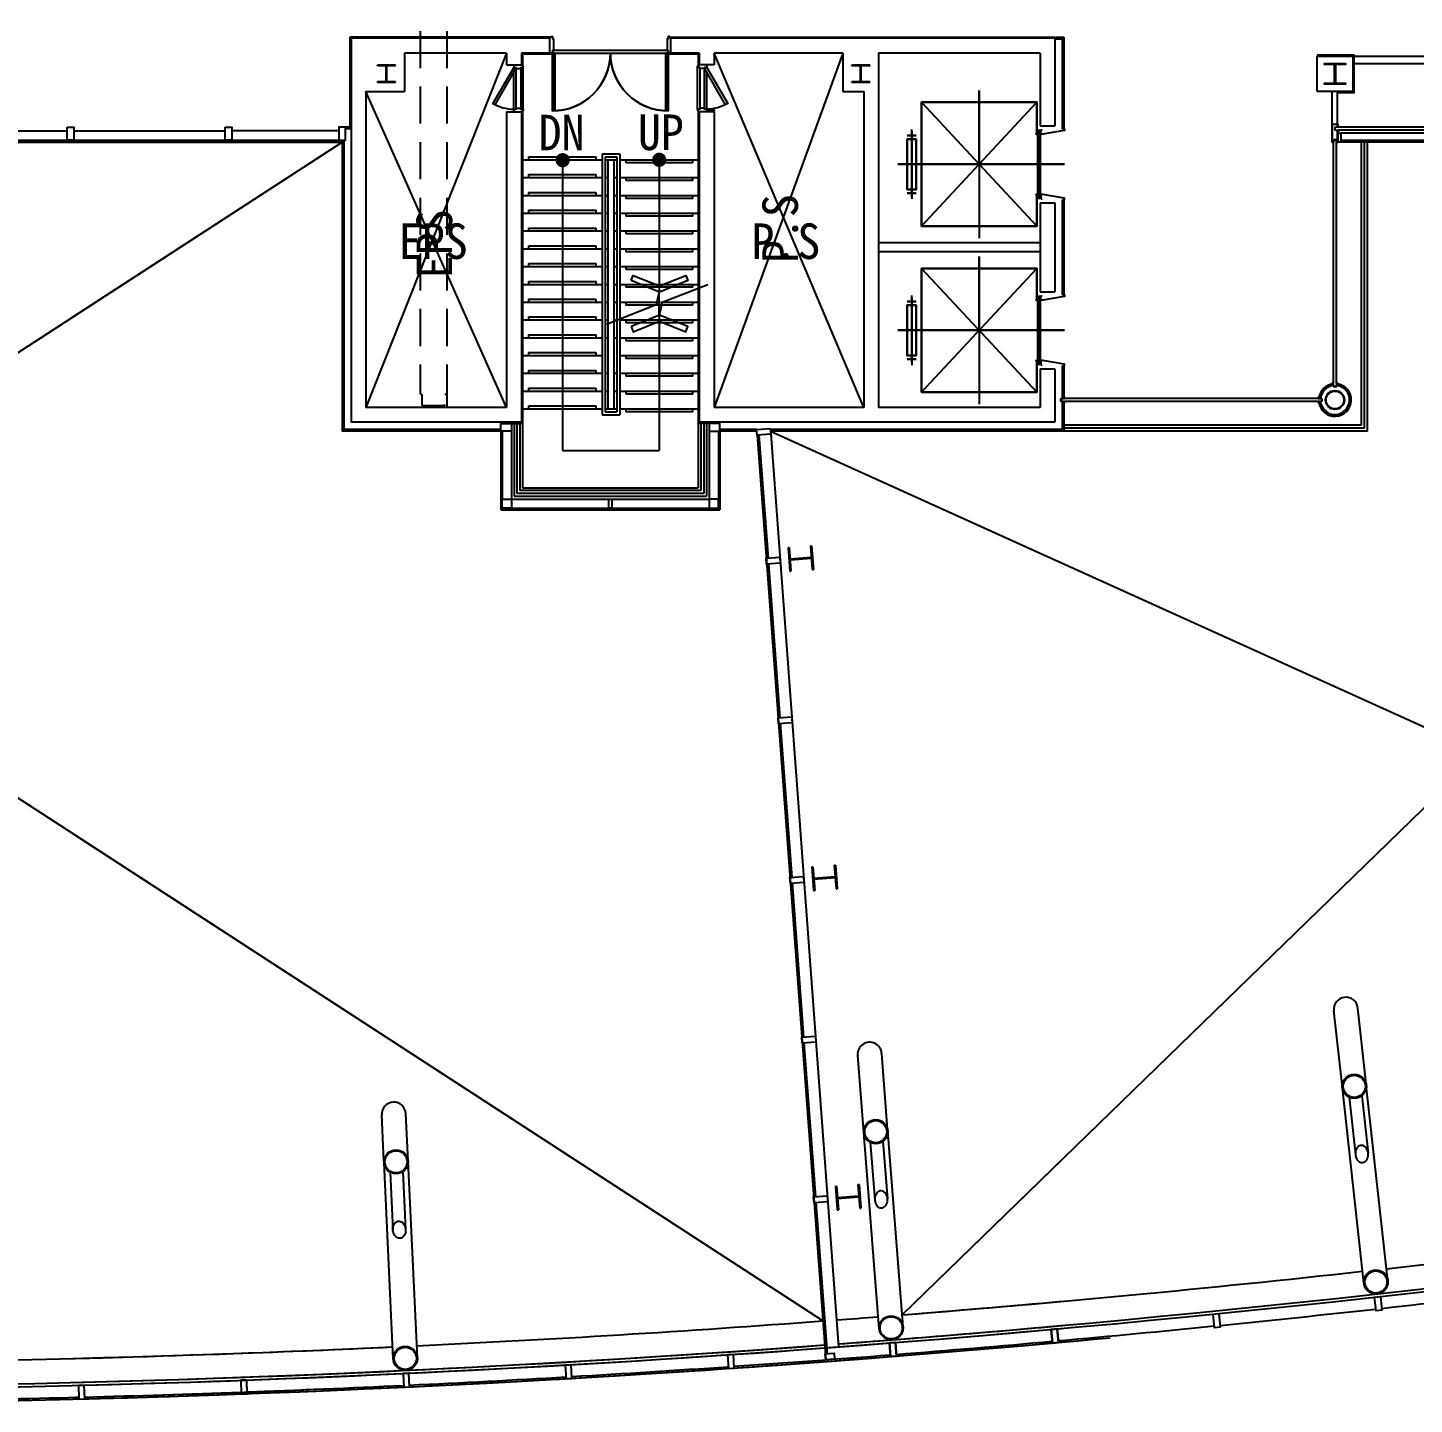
# Model space of a CAD drawing. Header units: millimetres. Extents: x -90599 to 108401, y -635096 to -480023.
# Drawn here: x 2842 to 26234, y -605286 to -582074 of the extents above; entities that cross this region are included whole.
import ezdxf

# ---------------------------------------------------------------- set-up
doc = ezdxf.new("R2010")
doc.units = ezdxf.units.MM
doc.linetypes.add('HIDDEN2', pattern=[0.1875, 0.125, -0.0625])
doc.linetypes.add('HIDDENX2', pattern=[4, 2, -2])
doc.layers.add('TT-BASE', color=253, linetype='Continuous')
doc.layers.add('TT-TRAY', color=4, linetype='Continuous')
doc.styles.get("Standard").update_dxf_attribs({"font": 'GulimChe.ttf'})

msp = doc.modelspace()

# ---------------------------------------------------------------- linework, layer by layer
at = {"layer": 'TT-BASE'}
for p, q in [((11671, -582231), (8276, -582231)), ((8276, -582231), (8276, -583751)), ((11671, -582231), (8276, -582231)), ((8276, -582231), (8276, -583751)), ((11651, -582251), (8296, -582251)), ((8296, -582251), (8296, -588726)), ((8296, -582251), (8296, -588726)), ((11651, -582251), (8296, -582251)), ((11651, -582501), (11651, -582251)), ((11651, -582501), (11651, -582251)), ((13671, -582231), (20171, -582231)), ((13671, -582231), (20171, -582231)), ((20171, -582251), (13691, -582251)), ((13691, -582501), (13691, -582251)), ((20171, -582251), (13691, -582251)), ((13691, -582501), (13691, -582251)), ((20171, -582251), (20171, -582231)), ((20171, -582251), (20171, -582231)), ((20171, -582241), (20181, -582241)), ((20171, -582241), (20181, -582241)), ((20171, -582251), (20171, -583726)), ((20171, -582251), (20171, -583726)), ((20181, -582261), (20181, -582231)), ((20181, -582231), (20321, -582231)), ((20181, -582231), (20321, -582231)), ((20181, -582261), (20181, -582231)), ((20181, -582261), (20291, -582261)), ((20181, -582261), (20291, -582261)), ((20291, -582261), (20291, -583776)), ((20291, -582261), (20291, -583776)), ((20321, -582231), (20321, -583776)), ((20321, -582231), (20321, -583776)), ((10921, -582501), (8546, -588476)), ((9196, -582501), (9196, -583151)), ((10921, -582501), (9196, -582501)), ((9196, -582501), (9196, -583151)), ((10921, -582501), (9196, -582501)), ((10921, -582501), (10921, -582701)), ((10921, -582501), (10921, -582701)), ((11171, -582501), (11171, -582701)), ((11651, -582501), (11171, -582501)), ((11651, -582501), (11171, -582501)), ((11171, -582501), (11171, -582701)), ((11191, -582521), (11191, -582721)), ((11671, -582521), (11191, -582521)), ((11671, -582521), (11191, -582521)), ((11191, -582521), (11191, -582721)), ((11671, -582501), (11671, -582521)), ((11671, -582501), (11671, -582521)), ((13631, -582460), (11711, -582460)), ((13631, -582460), (11711, -582460)), ((11736, -582501), (13606, -582501)), ((11736, -582501), (13606, -582501)), ((13671, -582501), (13671, -582521)), ((13671, -582501), (13671, -582521)), ((14151, -582521), (13671, -582521)), ((14151, -582521), (13671, -582521)), ((14171, -582501), (13691, -582501)), ((14171, -582501), (13691, -582501)), ((14151, -582521), (14151, -582721)), ((14151, -582521), (14151, -582721)), ((14171, -582501), (14171, -582701)), ((14171, -582501), (14171, -582701)), ((16946, -588476), (14421, -582501)), ((14421, -582501), (14421, -582701)), ((16596, -582501), (14421, -588476)), ((16596, -582501), (14421, -582501)), ((16596, -582501), (14421, -582501)), ((14421, -582501), (14421, -582701)), ((16596, -582501), (16596, -583151)), ((16596, -582501), (16596, -583151)), ((19921, -582501), (17196, -582501)), ((17196, -582501), (17196, -588476)), ((17196, -582501), (17196, -588476)), ((19921, -582501), (17196, -582501)), ((19921, -582501), (19921, -583726)), ((19921, -582501), (19921, -583726)), ((25196, -582551), (27846, -582551)), ((25196, -582676), (27946, -582676)), ((9047, -582704), (8745, -582704)), ((8745, -582716), (8745, -582704)), ((9047, -582704), (8745, -582704)), ((8745, -582716), (8745, -582704)), ((8890, -582716), (8745, -582716)), ((8890, -582716), (8745, -582716)), ((8890, -582986), (8890, -582716)), ((8890, -582986), (8890, -582716)), ((8902, -582986), (8902, -582716)), ((9047, -582716), (8902, -582716)), ((8902, -582986), (8902, -582716)), ((9047, -582716), (8902, -582716)), ((9047, -582716), (9047, -582704)), ((9047, -582716), (9047, -582704)), ((10921, -582701), (11171, -582701)), ((10921, -582701), (11171, -582701)), ((11041, -583446), (11041, -582826)), ((11041, -583446), (11041, -582826)), ((11082, -583431), (11082, -582761)), ((11082, -583431), (11082, -582761)), ((11160, -582761), (11160, -583431)), ((11160, -582761), (11160, -583431)), ((11201, -583446), (11201, -582746)), ((11201, -583446), (11201, -582746)), ((14141, -583446), (14141, -582746)), ((14141, -583446), (14141, -582746)), ((14421, -582701), (14171, -582701)), ((14421, -582701), (14171, -582701)), ((14182, -582761), (14182, -583431)), ((14182, -582761), (14182, -583431)), ((14260, -583431), (14260, -582761)), ((14260, -583431), (14260, -582761)), ((14301, -583446), (14301, -582826)), ((14301, -583446), (14301, -582826)), ((17047, -582704), (16745, -582704)), ((16745, -582716), (16745, -582704)), ((16745, -582716), (16745, -582704)), ((17047, -582704), (16745, -582704)), ((16890, -582716), (16745, -582716)), ((16890, -582716), (16745, -582716)), ((16890, -582986), (16890, -582716)), ((16890, -582986), (16890, -582716)), ((16902, -582986), (16902, -582716)), ((17047, -582716), (16902, -582716)), ((16902, -582986), (16902, -582716)), ((17047, -582716), (16902, -582716)), ((17047, -582716), (17047, -582704)), ((17047, -582716), (17047, -582704)), ((8890, -582986), (8745, -582986)), ((8745, -582998), (8745, -582986)), ((8890, -582986), (8745, -582986)), ((8745, -582998), (8745, -582986)), ((9047, -582998), (8745, -582998)), ((9047, -582998), (8745, -582998)), ((9047, -582986), (8902, -582986)), ((9047, -582986), (8902, -582986)), ((9047, -582998), (9047, -582986)), ((9047, -582998), (9047, -582986)), ((16745, -582998), (16745, -582986)), ((16890, -582986), (16745, -582986)), ((16890, -582986), (16745, -582986)), ((16745, -582998), (16745, -582986)), ((17047, -582998), (16745, -582998)), ((17047, -582998), (16745, -582998)), ((17047, -582986), (16902, -582986)), ((17047, -582986), (16902, -582986)), ((17047, -582998), (17047, -582986)), ((17047, -582998), (17047, -582986)), ((18895, -583131), (18895, -585621)), ((18895, -584376), (18895, -583131)), ((10921, -588476), (8546, -583151)), ((8546, -583151), (8546, -588476)), ((8546, -583151), (9196, -583151)), ((8546, -583151), (8546, -588476)), ((8546, -583151), (9196, -583151)), ((16596, -583151), (16946, -583151)), ((16596, -583151), (16946, -583151)), ((16946, -583151), (16946, -588476)), ((16946, -583151), (16946, -588476)), ((17921, -585421), (19868, -583331)), ((17921, -583331), (19868, -585421)), ((17921, -583331), (19868, -585421)), ((17921, -585421), (19868, -583331)), ((24846, -583701), (24846, -583151)), ((24941, -583701), (24941, -583151)), ((10921, -583491), (11171, -583491)), ((10921, -583491), (10921, -588476)), ((10921, -583491), (10921, -588476)), ((10921, -583491), (11171, -583491)), ((11171, -583491), (11171, -588726)), ((11171, -583491), (11171, -588726)), ((11191, -583471), (11191, -588776)), ((11191, -583471), (11191, -588776)), ((14151, -583471), (14151, -588776)), ((14151, -583471), (14151, -588776)), ((14171, -583491), (14171, -588726)), ((14421, -583491), (14171, -583491)), ((14171, -583491), (14171, -588726)), ((14421, -583491), (14171, -583491)), ((14441, -583471), (14301, -583471)), ((14441, -583471), (14301, -583471)), ((14421, -583491), (14421, -588476)), ((14421, -583491), (14421, -588476)), ((954, -583811), (3505, -583811)), ((3620, -583811), (6172, -583811)), ((3620, -583811), (6172, -583811)), ((8089, -583811), (6287, -583811)), ((8089, -583811), (6287, -583811)), ((8276, -583751), (8204, -583751)), ((8276, -583751), (8204, -583751)), ((8296, -583781), (8204, -583781)), ((8296, -583781), (8204, -583781)), ((17756, -584926), (17756, -583791)), ((17756, -583826), (17756, -584961)), ((19921, -583726), (20171, -583726)), ((19921, -583726), (20171, -583726)), ((32811, -583751), (24956, -583751)), ((32811, -583801), (24956, -583801)), ((-22465, -603881), (8146, -584001)), ((-14354, -583971), (8146, -583971)), ((16257, -603881), (-14354, -584001)), ((-14354, -584001), (8146, -584001)), ((3600, -583971), (8146, -583971)), ((3600, -584001), (8146, -584001)), ((8146, -583971), (8146, -588876)), ((8146, -583971), (8146, -588876)), ((8176, -583971), (8176, -588846)), ((8176, -583971), (8176, -588846)), ((17831, -583891), (17681, -583891)), ((17681, -583891), (17831, -583891)), ((24871, -588069), (24871, -584011)), ((24921, -588069), (24921, -584011)), ((33346, -583851), (24996, -583851)), ((24996, -583971), (27538, -583971)), ((37955, -584001), (24996, -584001)), ((25346, -588776), (25346, -584001)), ((25396, -588826), (25396, -584001)), ((25446, -588876), (25446, -584001)), ((11191, -584301), (12531, -584301)), ((11191, -584301), (12531, -584301)), ((11291, -584251), (12431, -584251)), ((11291, -584251), (11291, -584301)), ((11291, -584251), (11291, -584301)), ((11291, -584251), (12431, -584251)), ((11866, -584307), (11866, -589203)), ((11866, -584307), (11866, -589203)), ((12431, -584301), (12431, -584251)), ((12431, -584301), (12431, -584251)), ((12531, -584201), (12531, -588601)), ((12531, -584201), (12831, -584201)), ((12531, -584201), (12531, -588601)), ((12531, -584201), (12831, -584201)), ((12581, -584251), (12581, -588551)), ((12581, -584251), (12781, -584251)), ((12581, -584251), (12581, -588551)), ((12581, -584251), (12781, -584251)), ((12581, -584301), (12731, -584301)), ((12581, -584301), (12731, -584301)), ((12631, -584301), (12631, -588501)), ((12631, -584301), (12631, -588501)), ((12731, -584301), (12731, -588501)), ((12731, -584301), (12781, -584301)), ((12731, -584301), (12731, -588501)), ((12731, -584301), (12781, -584301)), ((12781, -584251), (12781, -588551)), ((12781, -584251), (12781, -588551)), ((12831, -584201), (12831, -588601)), ((12831, -584201), (12831, -588601)), ((12831, -584301), (14151, -584301)), ((12831, -584301), (14151, -584301)), ((12931, -584301), (12931, -584351)), ((12931, -584301), (12931, -584351)), ((13496, -584301), (13496, -586528)), ((13496, -584301), (13496, -586528)), ((14061, -584351), (14061, -584301)), ((14061, -584351), (14061, -584301)), ((14061, -584351), (12931, -584351)), ((14061, -584351), (12931, -584351)), ((17521, -584376), (20332, -584376)), ((20332, -584376), (17521, -584376)), ((18695, -584376), (20332, -584376)), ((18895, -584376), (18895, -585621)), ((11191, -584601), (12531, -584601)), ((11191, -584601), (12531, -584601)), ((11291, -584551), (12431, -584551)), ((11291, -584551), (11291, -584601)), ((11291, -584551), (11291, -584601)), ((11291, -584551), (12431, -584551)), ((12431, -584601), (12431, -584551)), ((12431, -584601), (12431, -584551)), ((12581, -584601), (12631, -584601)), ((12581, -584601), (12631, -584601)), ((12731, -584601), (12781, -584601)), ((12731, -584601), (12781, -584601)), ((12831, -584601), (14151, -584601)), ((12831, -584601), (14151, -584601)), ((12931, -584601), (12931, -584651)), ((12931, -584601), (12931, -584651)), ((14061, -584651), (12931, -584651)), ((14061, -584651), (12931, -584651)), ((14061, -584651), (14061, -584601)), ((14061, -584651), (14061, -584601)), ((11191, -584901), (12531, -584901)), ((11191, -584901), (12531, -584901)), ((11291, -584851), (12431, -584851)), ((11291, -584851), (11291, -584901)), ((11291, -584851), (11291, -584901)), ((11291, -584851), (12431, -584851)), ((12431, -584901), (12431, -584851)), ((12431, -584901), (12431, -584851)), ((12581, -584901), (12631, -584901)), ((12581, -584901), (12631, -584901)), ((12731, -584901), (12781, -584901)), ((12731, -584901), (12781, -584901)), ((12831, -584901), (14151, -584901)), ((12831, -584901), (14151, -584901)), ((12931, -584901), (12931, -584951)), ((12931, -584901), (12931, -584951)), ((14061, -584951), (12931, -584951)), ((14061, -584951), (12931, -584951)), ((14061, -584951), (14061, -584901)), ((14061, -584951), (14061, -584901)), ((17681, -584861), (17831, -584861)), ((17831, -584861), (17681, -584861)), ((20291, -584976), (20291, -586576)), ((20291, -584976), (20291, -586576)), ((20321, -584976), (20321, -586576)), ((20321, -584976), (20321, -586576)), ((11191, -585201), (12531, -585201)), ((11191, -585201), (12531, -585201)), ((11291, -585151), (12431, -585151)), ((11291, -585151), (11291, -585201)), ((11291, -585151), (11291, -585201)), ((11291, -585151), (12431, -585151)), ((12431, -585201), (12431, -585151)), ((12431, -585201), (12431, -585151)), ((12581, -585201), (12631, -585201)), ((12581, -585201), (12631, -585201)), ((12731, -585201), (12781, -585201)), ((12731, -585201), (12781, -585201)), ((12831, -585201), (14151, -585201)), ((12831, -585201), (14151, -585201)), ((12931, -585201), (12931, -585251)), ((12931, -585201), (12931, -585251)), ((14061, -585251), (14061, -585201)), ((14061, -585251), (14061, -585201)), ((19921, -585026), (19921, -586526)), ((19921, -585026), (20171, -585026)), ((19921, -585026), (19921, -586526)), ((19921, -585026), (20171, -585026)), ((20171, -585026), (20171, -586526)), ((20171, -585026), (20171, -586526)), ((11291, -585451), (12431, -585451)), ((11291, -585451), (11291, -585501)), ((11291, -585451), (11291, -585501)), ((11291, -585451), (12431, -585451)), ((12431, -585501), (12431, -585451)), ((12431, -585501), (12431, -585451)), ((14061, -585251), (12931, -585251)), ((14061, -585251), (12931, -585251)), ((11191, -585501), (12531, -585501)), ((11191, -585501), (12531, -585501)), ((12581, -585501), (12631, -585501)), ((12581, -585501), (12631, -585501)), ((12731, -585501), (12781, -585501)), ((12731, -585501), (12781, -585501)), ((12831, -585501), (14151, -585501)), ((12831, -585501), (14151, -585501)), ((12931, -585501), (12931, -585551)), ((12931, -585501), (12931, -585551)), ((14061, -585551), (12931, -585551)), ((14061, -585551), (12931, -585551)), ((14061, -585551), (14061, -585501)), ((14061, -585551), (14061, -585501)), ((19921, -585701), (17196, -585701)), ((19921, -585701), (17196, -585701)), ((11191, -585801), (12531, -585801)), ((11191, -585801), (12531, -585801)), ((11291, -585751), (12431, -585751)), ((11291, -585751), (11291, -585801)), ((11291, -585751), (11291, -585801)), ((11291, -585751), (12431, -585751)), ((12431, -585801), (12431, -585751)), ((12431, -585801), (12431, -585751)), ((12581, -585801), (12631, -585801)), ((12581, -585801), (12631, -585801)), ((12731, -585801), (12781, -585801)), ((12731, -585801), (12781, -585801)), ((12831, -585801), (14151, -585801)), ((12831, -585801), (14151, -585801)), ((12931, -585801), (12931, -585851)), ((12931, -585801), (12931, -585851)), ((14061, -585851), (12931, -585851)), ((14061, -585851), (12931, -585851)), ((14061, -585851), (14061, -585801)), ((14061, -585851), (14061, -585801)), ((19921, -585851), (17196, -585851)), ((19921, -585851), (17196, -585851)), ((18895, -585931), (18895, -588421)), ((18895, -587176), (18895, -585931)), ((11191, -586101), (12531, -586101)), ((11191, -586101), (12531, -586101)), ((11291, -586051), (12431, -586051)), ((11291, -586051), (11291, -586101)), ((11291, -586051), (11291, -586101)), ((11291, -586051), (12431, -586051)), ((12431, -586101), (12431, -586051)), ((12431, -586101), (12431, -586051)), ((12581, -586101), (12631, -586101)), ((12581, -586101), (12631, -586101)), ((12731, -586101), (12781, -586101)), ((12731, -586101), (12781, -586101)), ((12831, -586101), (14151, -586101)), ((12831, -586101), (14151, -586101)), ((12931, -586101), (12931, -586151)), ((12931, -586101), (12931, -586151)), ((14061, -586151), (12931, -586151)), ((14061, -586151), (12931, -586151)), ((14061, -586151), (14061, -586101)), ((14061, -586151), (14061, -586101)), ((17921, -588221), (19868, -586131)), ((17921, -586131), (19868, -588221)), ((17921, -586131), (19868, -588221)), ((17921, -588221), (19868, -586131)), ((11191, -586401), (12531, -586401)), ((11191, -586401), (12531, -586401)), ((11291, -586351), (12431, -586351)), ((11291, -586351), (11291, -586401)), ((11291, -586351), (11291, -586401)), ((11291, -586351), (12431, -586351)), ((12431, -586401), (12431, -586351)), ((12431, -586401), (12431, -586351)), ((12581, -586401), (12631, -586401)), ((12581, -586401), (12631, -586401)), ((12731, -586401), (12781, -586401)), ((12731, -586401), (12781, -586401)), ((12831, -586401), (14151, -586401)), ((12831, -586401), (14151, -586401)), ((12931, -586401), (12931, -586451)), ((12931, -586401), (12931, -586451)), ((14061, -586451), (14061, -586401)), ((14061, -586451), (14061, -586401)), ((11291, -586651), (12431, -586651)), ((11291, -586651), (11291, -586701)), ((11291, -586651), (11291, -586701)), ((11291, -586651), (12431, -586651)), ((12431, -586701), (12431, -586651)), ((12431, -586701), (12431, -586651)), ((14061, -586451), (12931, -586451)), ((14061, -586451), (12931, -586451)), ((17756, -587726), (17756, -586591)), ((17756, -586626), (17756, -587761)), ((19921, -586526), (20171, -586526)), ((19921, -586526), (20171, -586526)), ((11191, -586701), (12531, -586701)), ((11191, -586701), (12531, -586701)), ((12581, -586701), (12631, -586701)), ((12581, -586701), (12631, -586701)), ((12731, -586701), (12781, -586701)), ((12731, -586701), (12781, -586701)), ((12831, -586701), (14151, -586701)), ((12831, -586701), (14151, -586701)), ((12931, -586701), (12931, -586751)), ((12931, -586701), (12931, -586751)), ((14061, -586751), (12931, -586751)), ((14061, -586751), (12931, -586751)), ((14061, -586751), (14061, -586701)), ((14061, -586751), (14061, -586701)), ((17831, -586691), (17681, -586691)), ((17681, -586691), (17831, -586691)), ((11191, -587001), (12531, -587001)), ((11191, -587001), (12531, -587001)), ((11291, -586951), (12431, -586951)), ((11291, -586951), (11291, -587001)), ((11291, -586951), (11291, -587001)), ((11291, -586951), (12431, -586951)), ((12431, -587001), (12431, -586951)), ((12431, -587001), (12431, -586951)), ((12581, -587001), (12631, -587001)), ((12581, -587001), (12631, -587001)), ((12731, -587001), (12781, -587001)), ((12731, -587001), (12781, -587001)), ((12831, -587001), (14151, -587001)), ((12831, -587001), (14151, -587001)), ((12931, -587001), (12931, -587051)), ((12931, -587001), (12931, -587051)), ((14061, -587051), (12931, -587051)), ((14061, -587051), (12931, -587051)), ((13496, -586923), (13496, -589203)), ((13496, -586923), (13496, -589203)), ((14061, -587051), (14061, -587001)), ((14061, -587051), (14061, -587001)), ((11191, -587301), (12531, -587301)), ((11191, -587301), (12531, -587301)), ((11291, -587251), (12431, -587251)), ((11291, -587251), (11291, -587301)), ((11291, -587251), (11291, -587301)), ((11291, -587251), (12431, -587251)), ((12431, -587301), (12431, -587251)), ((12431, -587301), (12431, -587251)), ((12581, -587301), (12631, -587301)), ((12581, -587301), (12631, -587301)), ((12731, -587301), (12781, -587301)), ((12731, -587301), (12781, -587301)), ((12831, -587301), (14151, -587301)), ((12831, -587301), (14151, -587301)), ((12931, -587301), (12931, -587351)), ((12931, -587301), (12931, -587351)), ((14061, -587351), (12931, -587351)), ((14061, -587351), (12931, -587351)), ((14061, -587351), (14061, -587301)), ((14061, -587351), (14061, -587301)), ((17521, -587176), (20332, -587176)), ((20332, -587176), (17521, -587176)), ((18695, -587176), (20332, -587176)), ((18895, -587176), (18895, -588421)), ((11291, -587551), (12431, -587551)), ((11291, -587551), (11291, -587601)), ((11291, -587551), (11291, -587601)), ((11291, -587551), (12431, -587551)), ((12431, -587601), (12431, -587551)), ((12431, -587601), (12431, -587551)), ((11191, -587601), (12531, -587601)), ((11191, -587601), (12531, -587601)), ((12831, -587601), (14151, -587601)), ((12831, -587601), (14151, -587601)), ((12931, -587601), (12931, -587651)), ((12931, -587601), (12931, -587651)), ((14061, -587651), (12931, -587651)), ((14061, -587651), (12931, -587651)), ((14061, -587651), (14061, -587601)), ((14061, -587651), (14061, -587601)), ((17681, -587661), (17831, -587661)), ((17831, -587661), (17681, -587661)), ((20291, -587776), (20291, -588316)), ((20291, -587776), (20291, -588316)), ((20321, -587776), (20321, -588316)), ((20321, -587776), (20321, -588316)), ((11191, -587901), (12531, -587901)), ((11191, -587901), (12531, -587901)), ((11291, -587851), (12431, -587851)), ((11291, -587851), (11291, -587901)), ((11291, -587851), (11291, -587901)), ((11291, -587851), (12431, -587851)), ((12431, -587901), (12431, -587851)), ((12431, -587901), (12431, -587851)), ((12581, -587901), (12631, -587901)), ((12581, -587901), (12631, -587901)), ((12731, -587901), (12781, -587901)), ((12731, -587901), (12781, -587901)), ((12831, -587901), (14151, -587901)), ((12831, -587901), (14151, -587901)), ((12931, -587901), (12931, -587951)), ((12931, -587901), (12931, -587951)), ((14061, -587951), (12931, -587951)), ((14061, -587951), (12931, -587951)), ((14061, -587951), (14061, -587901)), ((14061, -587951), (14061, -587901)), ((19921, -587826), (19921, -588476)), ((19921, -587826), (20171, -587826)), ((19921, -587826), (19921, -588476)), ((19921, -587826), (20171, -587826)), ((20171, -587826), (20171, -588726)), ((20171, -587826), (20171, -588726)), ((11191, -588201), (12531, -588201)), ((11191, -588201), (12531, -588201)), ((11291, -588151), (11291, -588201)), ((11291, -588151), (12431, -588151)), ((11291, -588151), (12431, -588151)), ((11291, -588151), (11291, -588201)), ((12431, -588201), (12431, -588151)), ((12431, -588201), (12431, -588151)), ((12581, -588201), (12631, -588201)), ((12581, -588201), (12631, -588201)), ((12731, -588201), (12781, -588201)), ((12731, -588201), (12781, -588201)), ((12831, -588201), (14151, -588201)), ((12831, -588201), (14151, -588201)), ((12931, -588201), (12931, -588251)), ((12931, -588201), (12931, -588251)), ((14061, -588251), (12931, -588251)), ((14061, -588251), (12931, -588251)), ((14061, -588251), (14061, -588201)), ((14061, -588251), (14061, -588201)), ((24861, -588108), (24861, -588078)), ((24931, -588108), (24931, -588078)), ((10921, -588476), (8546, -588476)), ((10921, -588476), (8546, -588476)), ((11191, -588501), (12531, -588501)), ((11191, -588501), (12531, -588501)), ((11291, -588451), (12431, -588451)), ((11291, -588451), (11291, -588501)), ((11291, -588451), (11291, -588501)), ((11291, -588451), (12431, -588451)), ((12431, -588501), (12431, -588451)), ((12431, -588501), (12431, -588451)), ((12581, -588501), (12781, -588501)), ((12581, -588501), (12781, -588501)), ((12831, -588501), (14151, -588501)), ((12831, -588501), (14151, -588501)), ((12931, -588501), (12931, -588551)), ((12931, -588501), (12931, -588551)), ((14061, -588551), (14061, -588501)), ((14061, -588551), (14061, -588501)), ((16946, -588476), (14421, -588476)), ((16946, -588476), (14421, -588476)), ((19921, -588476), (17196, -588476)), ((19921, -588476), (17196, -588476)), ((20291, -588316), (20321, -588316)), ((20291, -588316), (20321, -588316)), ((20291, -588386), (20291, -588846)), ((20291, -588386), (20321, -588386)), ((20291, -588386), (20321, -588386)), ((20291, -588386), (20291, -588846)), ((20321, -588386), (20321, -588876)), ((20321, -588386), (20321, -588876)), ((24614, -588326), (20331, -588326)), ((20779, -588326), (20331, -588326)), ((24614, -588376), (20331, -588376)), ((20779, -588376), (20331, -588376)), ((24654, -588316), (24623, -588316)), ((24654, -588386), (24623, -588386)), ((11171, -588726), (8296, -588726)), ((11171, -588726), (8296, -588726)), ((11001, -588746), (11191, -588746)), ((11001, -588746), (11191, -588746)), ((11051, -588746), (11051, -589971)), ((11051, -588746), (11051, -589971)), ((11096, -588746), (11096, -589926)), ((11096, -588746), (11096, -589926)), ((11146, -588746), (11146, -589876)), ((11146, -588746), (11146, -589876)), ((11191, -588746), (11191, -589831)), ((11191, -588746), (11191, -589831)), ((12531, -588601), (12831, -588601)), ((12531, -588601), (12831, -588601)), ((12581, -588551), (12781, -588551)), ((12581, -588551), (12781, -588551)), ((14061, -588551), (12931, -588551)), ((14061, -588551), (12931, -588551)), ((14151, -588746), (14151, -589831)), ((14341, -588746), (14151, -588746)), ((14151, -588746), (14151, -589831)), ((14341, -588746), (14151, -588746)), ((20171, -588726), (14171, -588726)), ((20171, -588726), (14171, -588726)), ((14196, -588746), (14196, -589876)), ((14196, -588746), (14196, -589876)), ((14246, -588746), (14246, -589926)), ((14246, -588746), (14246, -589926)), ((14291, -588746), (14291, -589971)), ((14291, -588746), (14291, -589971)), ((10821, -588876), (8146, -588876)), ((10821, -588876), (8146, -588876)), ((10821, -588846), (8176, -588846)), ((10821, -588846), (8176, -588846)), ((10821, -588876), (10821, -590201)), ((10821, -588876), (10821, -590201)), ((10845, -588876), (10845, -590021)), ((10845, -588876), (10845, -590021)), ((11001, -588876), (11001, -590021)), ((11001, -588876), (11001, -590021)), ((14341, -588876), (14341, -590021)), ((14341, -588876), (14341, -590021)), ((14497, -588876), (14497, -590021)), ((14497, -588876), (14497, -590021)), ((15139, -588846), (14521, -588846)), ((15139, -588846), (14521, -588846)), ((14521, -588876), (14521, -590201)), ((15142, -588876), (14521, -588876)), ((14521, -588876), (14521, -590201)), ((15142, -588876), (14521, -588876)), ((15147, -588946), (16305, -604536)), ((15147, -588946), (16305, -604536)), ((15177, -588943), (15331, -591016)), ((15177, -588943), (15331, -591016)), ((20291, -588846), (15370, -588846)), ((20291, -588846), (15370, -588846)), ((20321, -588876), (15372, -588876)), ((20321, -588876), (15372, -588876)), ((15376, -588928), (16520, -604319)), ((15376, -588928), (16520, -604319)), ((25346, -588776), (20321, -588776)), ((20779, -588776), (20321, -588776)), ((25396, -588826), (20321, -588826)), ((20779, -588826), (20321, -588826)), ((25446, -588876), (20321, -588876)), ((11866, -589203), (13496, -589203)), ((11866, -589203), (13496, -589203)), ((14246, -589926), (11096, -589926)), ((14246, -589926), (11096, -589926)), ((14196, -589876), (11146, -589876)), ((14196, -589876), (11146, -589876)), ((11191, -589831), (14151, -589831)), ((11191, -589831), (14151, -589831)), ((11001, -590021), (12646, -590021)), ((11001, -590021), (12646, -590021)), ((11051, -589971), (14291, -589971)), ((11051, -589971), (14291, -589971)), ((12696, -590021), (14341, -590021)), ((12696, -590021), (14341, -590021)), ((10821, -590201), (14521, -590201)), ((10821, -590201), (14521, -590201)), ((11001, -590177), (14341, -590177)), ((11001, -590177), (14341, -590177)), ((15669, -590840), (15688, -590838)), ((15669, -590840), (15688, -590838)), ((15669, -590840), (15698, -591239)), ((15669, -590840), (15698, -591239)), ((15688, -590838), (15718, -591237)), ((15688, -590838), (15718, -591237)), ((16047, -590811), (16067, -590810)), ((16047, -590811), (16067, -590810)), ((16047, -590811), (16077, -591210)), ((16047, -590811), (16077, -591210)), ((16067, -590810), (16097, -591209)), ((16067, -590810), (16097, -591209)), ((15703, -591028), (16062, -591001)), ((15703, -591028), (16062, -591001)), ((15704, -591048), (16063, -591021)), ((15704, -591048), (16063, -591021)), ((15338, -591115), (15531, -593708)), ((15338, -591115), (15531, -593708)), ((15698, -591239), (15718, -591237)), ((15698, -591239), (15718, -591237)), ((16077, -591210), (16097, -591209)), ((16077, -591210), (16097, -591209)), ((15538, -593808), (15731, -596401)), ((15538, -593808), (15731, -596401)), ((16069, -596225), (16089, -596224)), ((16069, -596225), (16089, -596224)), ((16069, -596225), (16099, -596624)), ((16069, -596225), (16099, -596624)), ((16089, -596224), (16119, -596623)), ((16089, -596224), (16119, -596623)), ((16448, -596197), (16468, -596195)), ((16448, -596197), (16468, -596195)), ((16448, -596197), (16478, -596596)), ((16448, -596197), (16478, -596596)), ((16468, -596195), (16498, -596594)), ((16468, -596195), (16498, -596594)), ((16103, -596413), (16462, -596386)), ((16103, -596413), (16462, -596386)), ((16104, -596433), (16463, -596406)), ((16104, -596433), (16463, -596406)), ((15738, -596501), (15931, -599093)), ((15738, -596501), (15931, -599093)), ((16099, -596624), (16119, -596623)), ((16099, -596624), (16119, -596623)), ((16478, -596596), (16498, -596594)), ((16478, -596596), (16498, -596594)), ((25020, -599945), (24877, -598648)), ((25421, -599876), (25281, -598604)), ((15938, -599193), (16131, -601786)), ((15938, -599193), (16131, -601786)), ((16946, -600701), (16844, -599401)), ((16946, -600701), (16844, -599401)), ((17349, -600645), (17249, -599369)), ((17349, -600645), (17249, -599369)), ((25384, -603246), (25020, -599948)), ((25788, -603202), (25424, -599903)), ((25134, -600109), (25240, -601077)), ((25349, -600085), (25455, -601053)), ((8851, -601180), (8815, -600404)), ((8851, -601180), (8815, -600404)), ((9259, -601185), (9221, -600385)), ((9259, -601185), (9221, -600385)), ((17612, -603981), (17352, -600673)), ((17612, -603981), (17352, -600673)), ((17207, -604013), (16946, -600705)), ((17207, -604013), (16946, -600705)), ((17055, -600869), (17131, -601840)), ((17055, -600869), (17131, -601840)), ((17270, -600852), (17347, -601823)), ((17270, -600852), (17347, -601823)), ((9009, -604522), (8853, -601208)), ((9009, -604522), (8853, -601208)), ((8956, -601375), (9002, -602348)), ((8956, -601375), (9002, -602348)), ((9172, -601365), (9218, -602338)), ((9172, -601365), (9218, -602338)), ((9415, -604503), (9259, -601189)), ((9415, -604503), (9259, -601189)), ((16469, -601610), (16489, -601609)), ((16469, -601610), (16489, -601609)), ((16469, -601610), (16499, -602009)), ((16469, -601610), (16499, -602009)), ((16489, -601609), (16519, -602008)), ((16489, -601609), (16519, -602008)), ((16848, -601582), (16868, -601580)), ((16848, -601582), (16868, -601580)), ((16848, -601582), (16878, -601981)), ((16848, -601582), (16878, -601981)), ((16868, -601580), (16898, -601979)), ((16868, -601580), (16898, -601979)), ((16503, -601798), (16862, -601771)), ((16503, -601798), (16862, -601771)), ((16505, -601818), (16864, -601791)), ((16505, -601818), (16864, -601791)), ((16139, -601886), (16328, -604434)), ((16139, -601886), (16328, -604434)), ((16499, -602009), (16519, -602008)), ((16499, -602009), (16519, -602008)), ((16878, -601981), (16898, -601979)), ((16878, -601981), (16898, -601979)), ((16298, -604436), (16448, -604425)), ((16448, -604425), (16455, -604525)), ((16305, -604536), (16298, -604436)), ((16455, -604525), (16305, -604536))]:
    msp.add_line(p, q, dxfattribs=at)
at = {"layer": 'TT-BASE', "linetype": 'HIDDENX2'}
for p, q in [((10921, -582501), (8546, -588476)), ((16596, -582501), (14421, -588476)), ((16946, -588476), (14421, -582501)), ((10921, -588476), (8546, -583151))]:
    msp.add_line(p, q, dxfattribs=at)
at = {"layer": 'TT-BASE', "linetype": 'Continuous'}
for p, q in [((3600, -586953), (8146, -584001)), ((17596, -603778), (37955, -584001)), ((15372, -588876), (20291, -591101)), ((15372, -588876), (41612, -600744)), ((16257, -603881), (3600, -595662)), ((17596, -603778), (20291, -601160))]:
    msp.add_line(p, q, dxfattribs=at)
at = {"layer": 'TT-BASE'}
for points in [[(11671, -582233), (11671, -582221), (11696, -582221), (11696, -582262), (11711, -582262), (11711, -582460), (11696, -582460), (11696, -582501), (11671, -582501), (11671, -582489)], [(11671, -582233), (11671, -582221), (11696, -582221), (11696, -582262), (11711, -582262), (11711, -582460), (11696, -582460), (11696, -582501), (11671, -582501), (11671, -582489)], [(13671, -582233), (13671, -582221), (13646, -582221), (13646, -582262), (13631, -582262), (13631, -582460), (13646, -582460), (13646, -582501), (13671, -582501), (13671, -582489)], [(13671, -582233), (13671, -582221), (13646, -582221), (13646, -582262), (13631, -582262), (13631, -582460), (13646, -582460), (13646, -582501), (13671, -582501), (13671, -582489)], [(24596, -582531), (25216, -582531), (25216, -583171), (24941, -583171)], [(11053, -582721), (11041, -582721), (11041, -582746), (11082, -582746), (11082, -582761), (11160, -582761), (11160, -582746), (11201, -582746), (11201, -582721), (11189, -582721)], [(11053, -582721), (11041, -582721), (11041, -582746), (11082, -582746), (11082, -582761), (11160, -582761), (11160, -582746), (11201, -582746), (11201, -582721), (11189, -582721)], [(14289, -582721), (14301, -582721), (14301, -582746), (14260, -582746), (14260, -582761), (14182, -582761), (14182, -582746), (14141, -582746), (14141, -582721), (14153, -582721)], [(14289, -582721), (14301, -582721), (14301, -582746), (14260, -582746), (14260, -582761), (14182, -582761), (14182, -582746), (14141, -582746), (14141, -582721), (14153, -582721)], [(19856, -584896), (19856, -584886), (19868, -584886), (19868, -585421), (17921, -585421), (17921, -583331), (19868, -583331), (19868, -583866), (19856, -583866), (19856, -583856)], [(19856, -583856), (19856, -583866), (19868, -583866), (19868, -583331), (17921, -583331), (17921, -585421), (19868, -585421), (19868, -584886), (19856, -584886), (19856, -584896)], [(11053, -583471), (11041, -583471), (11041, -583446), (11082, -583446), (11082, -583431), (11160, -583431), (11160, -583446), (11201, -583446), (11201, -583471), (11189, -583471)], [(11053, -583471), (11041, -583471), (11041, -583446), (11082, -583446), (11082, -583431), (11160, -583431), (11160, -583446), (11201, -583446), (11201, -583471), (11189, -583471)], [(14289, -583471), (14301, -583471), (14301, -583446), (14260, -583446), (14260, -583431), (14182, -583431), (14182, -583446), (14141, -583446), (14141, -583471), (14153, -583471)], [(14289, -583471), (14301, -583471), (14301, -583446), (14260, -583446), (14260, -583431), (14182, -583431), (14182, -583446), (14141, -583446), (14141, -583471), (14153, -583471)], [(24941, -583752), (24941, -583706), (24851, -583706), (24851, -583996), (24872, -583996)], [(24920, -583996), (24941, -583996), (24941, -583800)], [(19856, -587696), (19856, -587686), (19868, -587686), (19868, -588221), (17921, -588221), (17921, -586131), (19868, -586131), (19868, -586666), (19856, -586666), (19856, -586656)], [(19856, -586656), (19856, -586666), (19868, -586666), (19868, -586131), (17921, -586131), (17921, -588221), (19868, -588221), (19868, -587686), (19856, -587686), (19856, -587696)], [(14314, -586407), (13547, -586708), (13496, -586919), (13496, -586528), (13442, -586749), (12609, -587076)], [(14314, -586407), (13547, -586708), (13496, -586919), (13496, -586528), (13442, -586749), (12609, -587076)], [(24941, -588079), (24941, -588069), (24921, -588069), (24916, -588129), (24876, -588129), (24871, -588069), (24851, -588069), (24851, -588079)], [(20321, -588306), (20331, -588306), (20331, -588326), (20271, -588331), (20271, -588371), (20331, -588376), (20331, -588396), (20321, -588396)], [(20321, -588396), (20331, -588396), (20331, -588376), (20271, -588371), (20271, -588331), (20331, -588326), (20331, -588306), (20321, -588306)], [(24624, -588306), (24614, -588306), (24614, -588326), (24674, -588331), (24674, -588371), (24614, -588376), (24614, -588396), (24624, -588396)]]:
    msp.add_lwpolyline(points, dxfattribs=at)
for points in [[(11736, -583475), (11736, -582501), (11696, -582501), (11696, -583476, 0.414214), (12671, -582501, 0.414214), (13646, -583476), (13646, -582501), (13606, -582501), (13606, -583475)], [(13606, -583475), (13606, -582501), (13646, -582501), (13646, -583476, -0.414214), (12671, -582501, -0.414214), (11696, -583476), (11696, -582501), (11736, -582501), (11736, -583475)], [(10726, -583371), (11076, -582766), (11041, -582746), (10691, -583352, 0.131652), (11041, -583446)], [(10726, -583371), (11076, -582766), (11041, -582746), (10691, -583352, 0.131652), (11041, -583446)], [(14616, -583371), (14266, -582766), (14301, -582746), (14651, -583352, -0.131652), (14301, -583446)], [(14616, -583371), (14266, -582766), (14301, -582746), (14651, -583352, -0.131652), (14301, -583446)], [(20299, -583776), (20329, -583776, -0.414214), (20334, -583781), (20334, -583802, -0.39826), (20329, -583807), (19966, -583866), (19941, -583866, -0.414214), (19936, -583861), (19936, -583801, -0.414214), (19941, -583796), (19956, -583796)], [(20299, -583776), (20329, -583776, -0.414214), (20334, -583781), (20334, -583802, -0.338213), (20330, -583807), (19966, -583866), (19941, -583866, -0.414214), (19936, -583861), (19936, -583801, -0.414214), (19941, -583796), (19956, -583796)], [(20299, -584976), (20329, -584976, 0.414214), (20334, -584971), (20334, -584950, 0.39826), (20329, -584945), (19966, -584886), (19941, -584886, 0.414214), (19936, -584891), (19936, -584951, 0.414214), (19941, -584956), (19956, -584956)], [(20299, -584976), (20329, -584976, 0.414214), (20334, -584971), (20334, -584950, 0.338213), (20330, -584945), (19966, -584886), (19941, -584886, 0.414214), (19936, -584891), (19936, -584951, 0.414214), (19941, -584956), (19956, -584956)], [(20299, -586576), (20329, -586576, -0.414214), (20334, -586581), (20334, -586602, -0.39826), (20329, -586607), (19966, -586666), (19941, -586666, -0.414214), (19936, -586661), (19936, -586601, -0.414214), (19941, -586596), (19956, -586596)], [(20299, -586576), (20329, -586576, -0.414214), (20334, -586581), (20334, -586602, -0.338213), (20330, -586607), (19966, -586666), (19941, -586666, -0.414214), (19936, -586661), (19936, -586601, -0.414214), (19941, -586596), (19956, -586596)], [(20299, -587776), (20329, -587776, 0.414214), (20334, -587771), (20334, -587750, 0.39826), (20329, -587745), (19966, -587686), (19941, -587686, 0.414214), (19936, -587691), (19936, -587751, 0.414214), (19941, -587756), (19956, -587756)], [(20299, -587776), (20329, -587776, 0.414214), (20334, -587771), (20334, -587750, 0.338213), (20330, -587745), (19966, -587686), (19941, -587686, 0.414214), (19936, -587691), (19936, -587751, 0.414214), (19941, -587756), (19956, -587756)]]:
    msp.add_lwpolyline(points, format="xyb", dxfattribs=at)
for points in [[(24596, -583151), (24596, -582551), (25196, -582551), (25196, -583151)], [(24902, -583007), (25071, -583007), (25071, -583026), (24721, -583026), (24721, -583007), (24890, -583007), (24890, -582695), (24721, -582695), (24721, -582676), (25071, -582676), (25071, -582695), (24902, -582695)], [(3505, -583751), (3620, -583751), (3620, -583971), (3505, -583971)], [(6172, -583751), (6287, -583751), (6287, -583971), (6172, -583971)], [(6172, -583751), (6287, -583751), (6287, -583971), (6172, -583971)], [(8204, -583751), (8089, -583751), (8089, -583971), (8204, -583971)], [(8204, -583751), (8089, -583751), (8089, -583971), (8204, -583971)], [(19881, -584946), (19881, -583806), (19921, -583806), (19921, -584946)], [(19881, -583806), (19881, -584946), (19921, -584946), (19921, -583806)], [(24956, -583751), (24896, -583756), (24896, -583796), (24956, -583801), (24956, -583821), (24946, -583821), (24946, -584001), (24936, -584001), (24936, -584011), (24921, -584011), (24916, -583961), (24876, -583961), (24871, -584011), (24856, -584011), (24856, -584001), (24846, -584001), (24846, -583701), (24946, -583701), (24946, -583731), (24956, -583731)], [(17681, -584801), (17831, -584801), (17831, -583951), (17681, -583951)], [(17681, -583951), (17831, -583951), (17831, -584801), (17681, -584801)], [(24996, -584001), (24946, -584001), (24946, -583851), (24996, -583851)], [(13021, -586338), (13057, -586249), (13501, -586427), (13945, -586249), (13981, -586338), (13501, -586530)], [(13021, -586338), (13057, -586249), (13501, -586427), (13945, -586249), (13981, -586338), (13501, -586530)], [(19881, -587746), (19881, -586606), (19921, -586606), (19921, -587746)], [(19881, -586606), (19881, -587746), (19921, -587746), (19921, -586606)], [(17681, -587601), (17831, -587601), (17831, -586751), (17681, -586751)], [(17681, -586751), (17831, -586751), (17831, -587601), (17681, -587601)], [(13021, -587113), (13057, -587202), (13501, -587024), (13945, -587202), (13981, -587113), (13501, -586921)], [(13021, -587113), (13057, -587202), (13501, -587024), (13945, -587202), (13981, -587113), (13501, -586921)], [(15369, -588829), (15376, -588928), (15147, -588946), (15139, -588846)], [(15369, -588829), (15376, -588928), (15147, -588946), (15139, -588846)], [(15530, -591001), (15538, -591101), (15308, -591118), (15301, -591018)], [(15530, -591001), (15538, -591101), (15308, -591118), (15301, -591018)], [(15730, -593693), (15738, -593793), (15508, -593810), (15501, -593710)], [(15730, -593693), (15738, -593793), (15508, -593810), (15501, -593710)], [(15930, -596386), (15938, -596486), (15708, -596503), (15701, -596403)], [(15930, -596386), (15938, -596486), (15708, -596503), (15701, -596403)], [(16131, -599079), (16138, -599178), (15909, -599195), (15901, -599096)], [(16131, -599079), (16138, -599178), (15909, -599195), (15901, -599096)], [(16331, -601771), (16338, -601871), (16109, -601888), (16101, -601788)], [(16331, -601771), (16338, -601871), (16109, -601888), (16101, -601788)], [(25664, -603470), (25689, -603699), (25590, -603710), (25564, -603481)], [(22938, -603757), (22961, -603986), (22862, -603996), (22839, -603767)], [(20210, -604016), (20230, -604245), (20131, -604254), (20110, -604024)], [(20110, -604024), (20131, -604254), (20230, -604245), (20210, -604016)], [(16455, -604525), (16305, -604536), (16298, -604436), (16448, -604425)], [(17479, -604245), (17497, -604475), (17397, -604483), (17379, -604253)], [(17379, -604253), (17397, -604483), (17497, -604475), (17479, -604245)], [(11911, -604625), (11924, -604855), (12024, -604849), (12011, -604619)], [(11911, -604625), (11924, -604855), (12024, -604849), (12011, -604619)], [(14646, -604453), (14662, -604683), (14762, -604676), (14746, -604447)], [(14646, -604453), (14662, -604683), (14762, -604676), (14746, -604447)], [(6436, -604882), (6444, -605112), (6544, -605108), (6536, -604879)], [(6436, -604882), (6444, -605112), (6544, -605108), (6536, -604879)], [(9174, -604768), (9185, -604998), (9285, -604993), (9274, -604763)], [(9174, -604768), (9185, -604998), (9285, -604993), (9274, -604763)], [(3697, -604968), (3703, -605198), (3803, -605195), (3797, -604965)], [(3697, -604968), (3703, -605198), (3803, -605195), (3797, -604965)]]:
    msp.add_lwpolyline(points, close=True, dxfattribs=at)
at = {"layer": 'TT-BASE', "const_width": 120}
for points in [[(11806, -584307, 1), (11926, -584307, 1)], [(11806, -584307, 1), (11926, -584307, 1)], [(13436, -584301, 1), (13556, -584301, 1)], [(13436, -584301, 1), (13556, -584301, 1)]]:
    msp.add_lwpolyline(points, format="xyb", close=True, dxfattribs=at)
at = {"layer": 'TT-BASE', "flags": 128}
for points in [[(10821, -588876), (10821, -588746), (11001, -588746), (11001, -588876)], [(10821, -588876), (10821, -588746), (11001, -588746), (11001, -588876)], [(14521, -588876), (14521, -588746), (14341, -588746), (14341, -588876)], [(14521, -588876), (14521, -588746), (14341, -588746), (14341, -588876)], [(10845, -590177), (10845, -590021), (11001, -590021), (11001, -590177)], [(10845, -590177), (10845, -590021), (11001, -590021), (11001, -590177)], [(12646, -590177), (12646, -590021), (12696, -590021), (12696, -590177)], [(12646, -590177), (12646, -590021), (12696, -590021), (12696, -590177)], [(14497, -590177), (14497, -590021), (14341, -590021), (14341, -590177)], [(14497, -590177), (14497, -590021), (14341, -590021), (14341, -590177)], [(25359, -601209), (25380, -601205), (25399, -601196), (25416, -601182), (25431, -601163), (25442, -601142), (25451, -601117), (25455, -601091), (25456, -601064), (25453, -601036), (25446, -601010), (25436, -600986), (25422, -600965), (25406, -600947), (25387, -600933), (25367, -600925), (25347, -600921), (25326, -600923), (25307, -600930), (25288, -600941), (25272, -600957), (25259, -600977), (25249, -601001), (25242, -601026), (25240, -601053), (25241, -601081), (25246, -601107), (25255, -601133), (25267, -601156), (25282, -601175), (25299, -601191), (25318, -601202), (25339, -601208)], [(17246, -601976), (17266, -601972), (17285, -601964), (17303, -601950), (17318, -601932), (17331, -601911), (17340, -601887), (17346, -601861), (17347, -601833), (17345, -601806), (17339, -601780), (17329, -601755), (17316, -601733), (17300, -601715), (17282, -601701), (17263, -601692), (17242, -601688), (17222, -601689), (17202, -601695), (17183, -601706), (17167, -601722), (17153, -601741), (17142, -601764), (17135, -601789), (17131, -601816), (17131, -601844), (17136, -601871), (17144, -601896), (17155, -601920), (17169, -601940), (17186, -601956), (17205, -601967), (17225, -601974)], [(17246, -601976), (17266, -601972), (17285, -601964), (17303, -601950), (17318, -601932), (17331, -601911), (17340, -601887), (17346, -601861), (17347, -601833), (17345, -601806), (17339, -601780), (17329, -601755), (17316, -601733), (17300, -601715), (17282, -601701), (17263, -601692), (17242, -601688), (17222, -601689), (17202, -601695), (17183, -601706), (17167, -601722), (17153, -601741), (17142, -601764), (17135, -601789), (17131, -601816), (17131, -601844), (17136, -601871), (17144, -601896), (17155, -601920), (17169, -601940), (17186, -601956), (17205, -601967), (17225, -601974)], [(17246, -601976), (17266, -601972), (17285, -601964), (17303, -601950), (17318, -601932), (17331, -601911), (17340, -601887), (17346, -601861), (17347, -601833), (17345, -601806), (17339, -601780), (17329, -601755), (17316, -601733), (17300, -601715), (17282, -601701), (17263, -601692), (17242, -601688), (17222, -601689), (17202, -601695), (17183, -601706), (17167, -601722), (17153, -601741), (17142, -601764), (17135, -601789), (17131, -601816), (17131, -601844), (17136, -601871), (17144, -601896), (17155, -601920), (17169, -601940), (17186, -601956), (17205, -601967), (17225, -601974)]]:
    msp.add_lwpolyline(points, close=True, dxfattribs=at)
at = {"layer": 'TT-BASE', "extrusion": (0, 0, -1), "flags": 128}
msp.add_lwpolyline([(-9121, -602487), (-9100, -602486), (-9080, -602480), (-9061, -602469), (-9044, -602453), (-9029, -602433), (-9016, -602411), (-9008, -602385), (-9003, -602358), (-9001, -602331), (-9004, -602304), (-9011, -602279), (-9021, -602255), (-9034, -602235), (-9050, -602219), (-9069, -602208), (-9088, -602201), (-9109, -602199), (-9129, -602203), (-9149, -602211), (-9168, -602225), (-9184, -602243), (-9198, -602264), (-9208, -602288), (-9215, -602314), (-9218, -602342), (-9217, -602369), (-9213, -602395), (-9204, -602420), (-9192, -602441), (-9178, -602460), (-9160, -602474), (-9141, -602483)], close=True, dxfattribs=at)
msp.add_lwpolyline([(-9121, -602487), (-9100, -602486), (-9080, -602480), (-9061, -602469), (-9044, -602453), (-9029, -602433), (-9016, -602411), (-9008, -602385), (-9003, -602358), (-9001, -602331), (-9004, -602304), (-9011, -602279), (-9021, -602255), (-9034, -602235), (-9050, -602219), (-9069, -602208), (-9088, -602201), (-9109, -602199), (-9129, -602203), (-9149, -602211), (-9168, -602225), (-9184, -602243), (-9198, -602264), (-9208, -602288), (-9215, -602314), (-9218, -602342), (-9217, -602369), (-9213, -602395), (-9204, -602420), (-9192, -602441), (-9178, -602460), (-9160, -602474), (-9141, -602483)], close=True, dxfattribs=at)
at = {"layer": 'TT-BASE'}
for centre, radius in [((24896, -588351), 159), ((24896, -588351), 150), ((25222, -599926), 203), ((25222, -599926), 187), ((17149, -600689), 203), ((17149, -600689), 203), ((17149, -600689), 203), ((17149, -600689), 187), ((17149, -600689), 187), ((17149, -600689), 187), ((9056, -601198), 203), ((9056, -601198), 203), ((9056, -601198), 187), ((9056, -601198), 187), ((25586, -603224), 203), ((25586, -603224), 187), ((17409, -603997), 203), ((17409, -603997), 203), ((17409, -603997), 203), ((17409, -603997), 187), ((17409, -603997), 187), ((17409, -603997), 187), ((9212, -604513), 203), ((9212, -604513), 203), ((9212, -604513), 187), ((9212, -604513), 187)]:
    msp.add_circle(centre, radius, dxfattribs=at)
for centre, radius, start, end in [((-3104, -343351), 261705, 274.25657, 291.29879), ((-3104, -343351), 261655, 274.30036, 291.2725), ((24896, -588351), 275, 97.312, 172.688), ((24896, -588351), 275, 187.312, 82.688), ((24896, -588351), 245, 188.2132, 81.7868), ((24896, -588351), 245, 98.2132, 171.7868), ((-3104, -343351), 261935, 255.91094, 275.12425), ((25079, -598626), 203, 6.3011, 186.3011), ((17046, -599385), 203, 4.5011, 184.5011), ((17046, -599385), 203, 4.5011, 184.5011), ((9018, -600395), 203, 2.6989, 182.6989), ((9018, -600395), 203, 2.6989, 182.6989), ((-3104, -343351), 261249, 276.34457, 278.05543), ((-3104, -343351), 261249, 274.54457, 276.25543), ((-3104, -343351), 261905, 276.31094, 276.88906), ((-3104, -343351), 261249, 274.54457, 275.13775), ((-3104, -343351), 261905, 275.71094, 276.28906), ((-3104, -343351), 261249, 272.74457, 274.25), ((-3104, -343351), 261249, 272.74457, 274.25), ((-3104, -343351), 261249, 274.30044, 274.45543), ((-3104, -343351), 261249, 274.30044, 274.45543), ((-3104, -343351), 261655, 274.30036, 275.12975), ((-3104, -343351), 261705, 265.75, 275.12877), ((-3104, -343351), 261935, 271.46668, 275.30269), ((-3104, -343351), 261905, 275.11094, 275.68906), ((-3104, -343351), 261655, 265.75, 274.25), ((-3104, -343351), 261249, 270.94457, 272.65543), ((-3104, -343351), 261655, 271.46825, 274.25), ((-3104, -343351), 261249, 271.47054, 272.65543), ((-3104, -343351), 261705, 271.46797, 274.25), ((-3104, -343351), 261905, 274.51094, 275.08906), ((-3104, -343351), 261905, 274.51094, 275.08906), ((-3104, -343351), 261905, 275.11094, 275.12484), ((-3104, -343351), 261905, 273.31094, 273.88906), ((-3104, -343351), 261905, 273.31094, 273.88906), ((-3104, -343351), 261905, 273.91094, 274.48906), ((-3104, -343351), 261905, 273.91094, 274.48906), ((-3104, -343351), 261905, 272.71094, 273.28906), ((-3104, -343351), 261905, 272.71094, 273.28906), ((-3104, -343351), 261905, 271.51094, 272.68906), ((-3104, -343351), 261905, 271.51094, 272.08906), ((-3104, -343351), 261905, 272.11094, 272.68906), ((-3104, -343351), 261905, 270.91094, 271.48906), ((-3104, -343351), 261905, 271.46685, 271.48906)]:
    msp.add_arc(centre, radius, start, end, dxfattribs=at)
at = {"layer": 'TT-TRAY', "linetype": 'HIDDEN2', "ltscale": 5000}
for p, q in [((9461, -556816), (9461, -588251)), ((9911, -556816), (9911, -588251))]:
    msp.add_line(p, q, dxfattribs=at)
at = {"layer": 'TT-TRAY', "linetype": 'HIDDEN2', "ltscale": 5000, "flags": 128}
msp.add_lwpolyline([(9881, -588251), (9911, -588251), (9911, -588476), (9461, -588476), (9461, -588251), (9491, -588251), (9491, -588446), (9881, -588446)], close=True, dxfattribs=at)

# ---------------------------------------------------------------- texts
at = {"layer": 'TT-BASE'}
for s, p in [('DN', (11461, -584141)), ('DN', (11461, -584141)), ('UP', (13135, -584136)), ('UP', (13135, -584136)), ('EPS', (9103, -585973)), ('P.S', (15050, -585973))]:
    msp.add_text(s, height=600, dxfattribs=at).set_placement(p)
for s, p in [('P.S', (15836, -586043)), ('EPS', (10002, -586301))]:
    msp.add_text(s, height=600, rotation=90, dxfattribs=at).set_placement(p)

doc.saveas('drawing.dxf')
